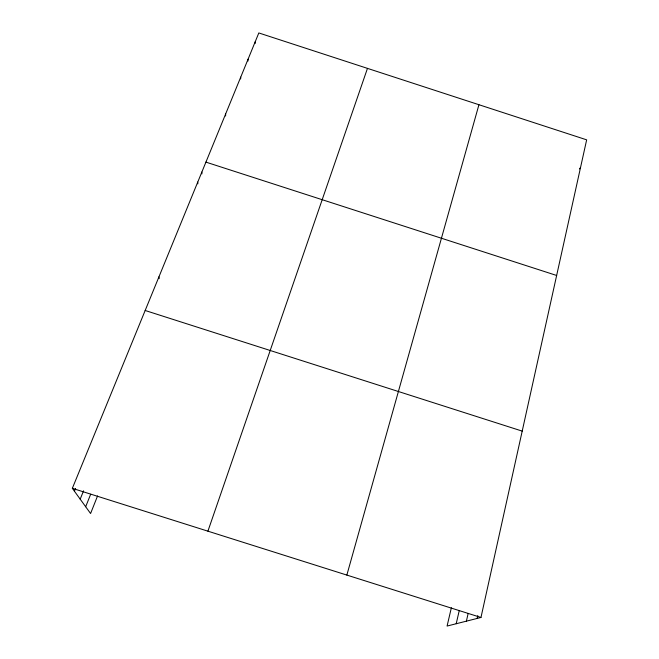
<?xml version="1.0" encoding="UTF-8"?>
<svg xmlns="http://www.w3.org/2000/svg" width="659" height="659" viewBox="0 0 659 659"><rect width="100%" height="100%" fill="white"/><g stroke="black" fill="none" stroke-linecap="round" stroke-linejoin="round"><path stroke-width="0.99" d="M225.6 115.976L225.633 113.982M240.65 78.94L240.733 77.119M247.965 61.056L248.072 59.203M255.148 43.51L255.272 41.616M451.366 607.763L447.082 626.05L480.971 617.467L586.658 139.84L258.822 32.95L72.342 488.327L90.58 513.518L97.565 495.947M477.132 618.439L477.767 615.613M466.391 621.157L468.154 613.405M456.209 623.735L459.216 610.712M346.848 575.076L478.936 104.715M207.915 531.17L367.467 68.379M85.678 506.738L90.678 494.242M80.192 499.168L83.569 490.823M74.409 491.186L75.513 488.484M579.475 168.943L580.554 167.419M72.342 488.327L480.971 617.467M145.169 310.488L522.208 431.118M205.921 162.122L556.649 275.47M158.934 276.862L159.181 278.666M197.766 182.049L197.824 183.861M201.868 172.032L201.909 173.877"/></g></svg>
